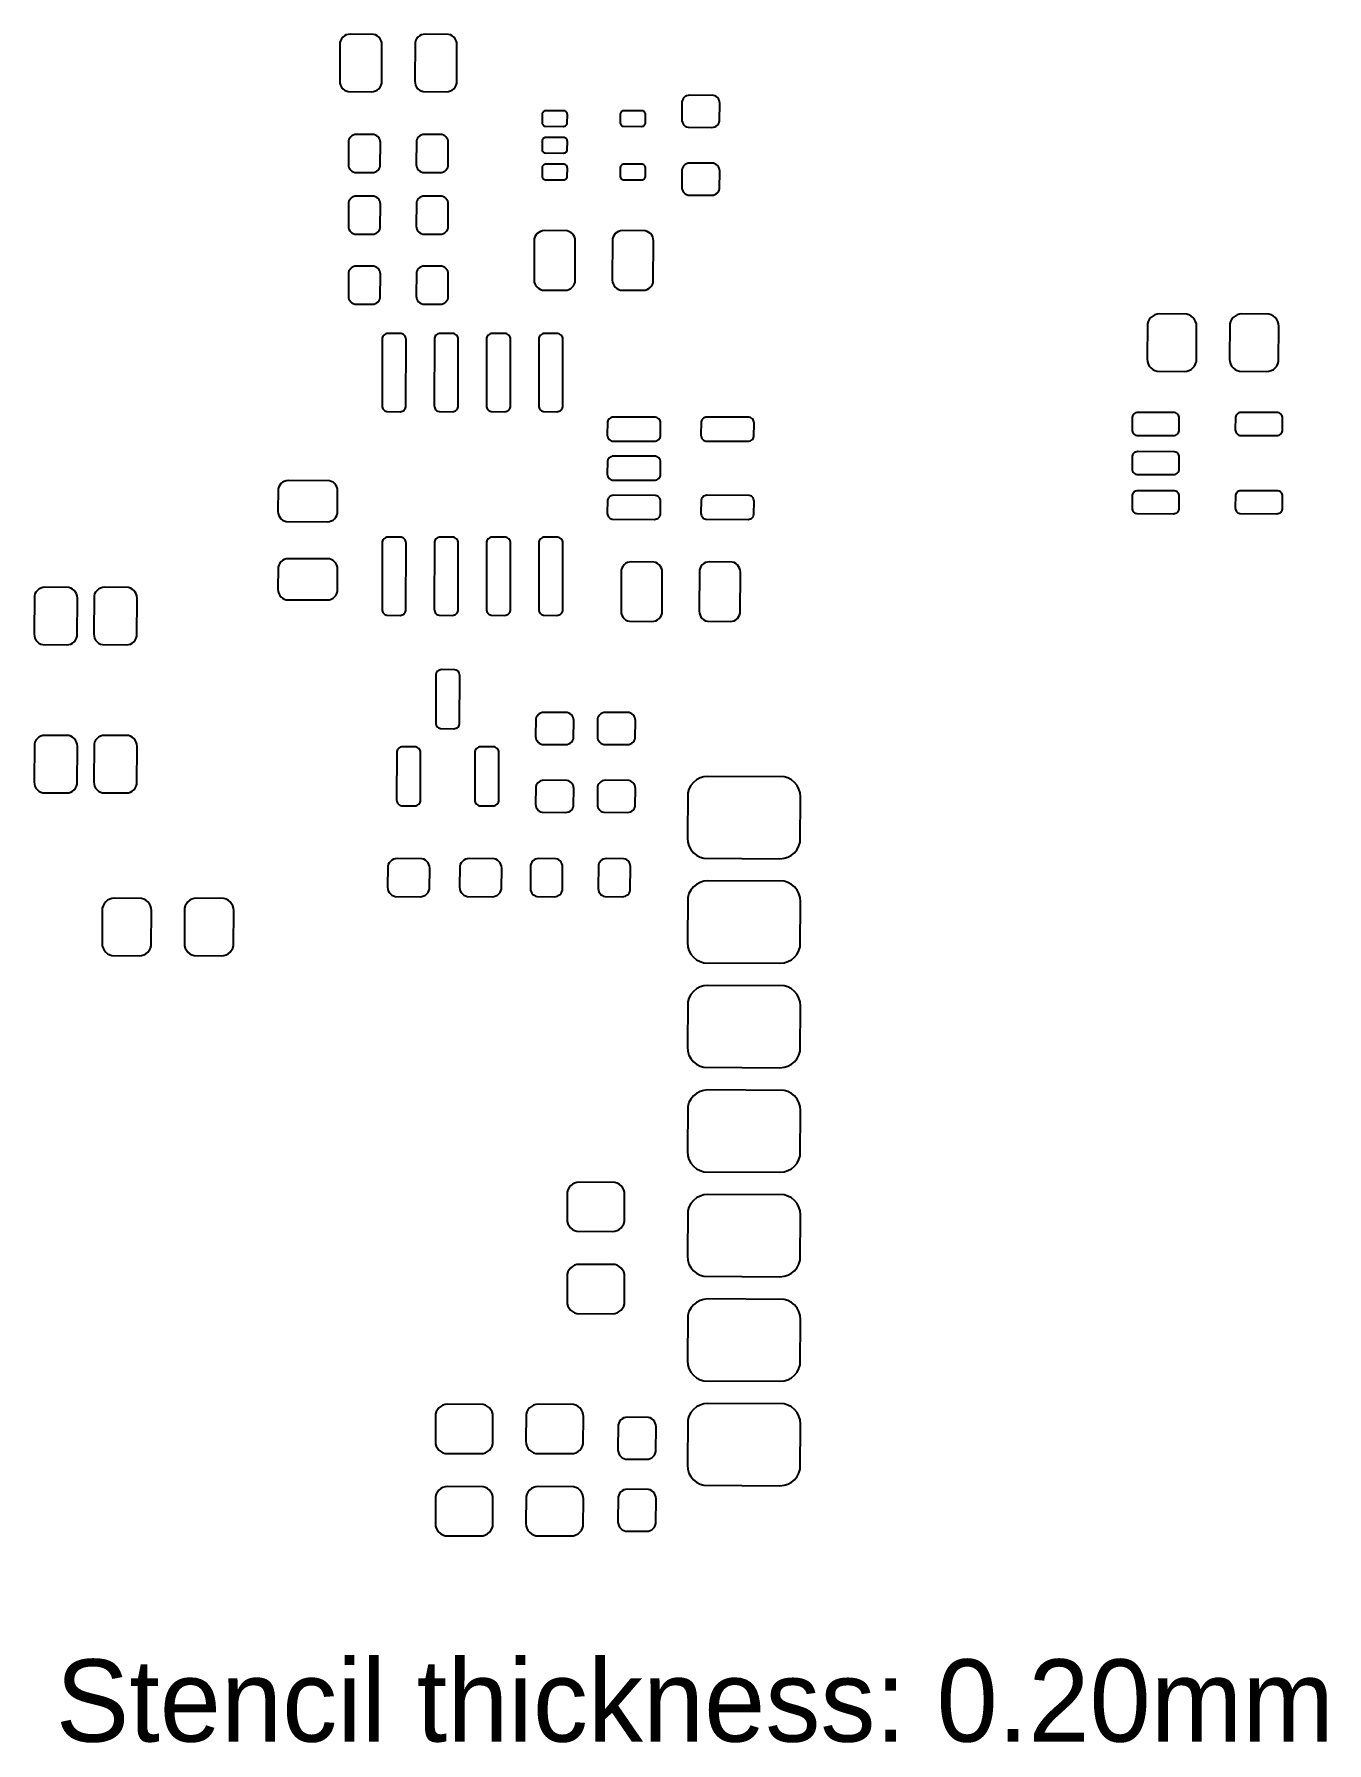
# Model space of a CAD drawing. Header units: millimetres. Extents: x 85.8 to 181.7, y 115.2 to 157.4.
# Drawn here: x 85.75 to 117.16, y 115.17 to 156.7 of the extents above; entities that cross this region are included whole.
import ezdxf

# ---------------------------------------------------------------- set-up
doc = ezdxf.new("R2010")
doc.units = ezdxf.units.MM
doc.layers.add('NOTES', color=2, linetype='Continuous')
doc.layers.add('STENCIL', color=7, linetype='Continuous')

msp = doc.modelspace()

# ---------------------------------------------------------------- linework, layer by layer
at = {"layer": 'STENCIL'}
for points in [[(93.175, 155.556), (93.18, 155.506), (93.195, 155.458), (93.218, 155.414), (93.25, 155.375), (93.289, 155.343), (93.333, 155.32), (93.381, 155.305), (93.944, 155.3), (93.994, 155.305), (94.042, 155.32), (94.086, 155.343), (94.125, 155.375), (94.157, 155.414), (94.18, 155.458), (94.195, 155.506), (94.2, 156.444), (94.195, 156.494), (94.18, 156.542), (94.157, 156.586), (94.125, 156.625), (94.086, 156.657), (94.042, 156.68), (93.994, 156.695), (93.431, 156.7), (93.381, 156.695), (93.333, 156.68), (93.289, 156.657), (93.25, 156.625), (93.218, 156.586), (93.195, 156.542), (93.18, 156.494), (93.175, 155.556)], [(95, 155.556), (95.005, 155.506), (95.02, 155.458), (95.043, 155.414), (95.075, 155.375), (95.114, 155.343), (95.158, 155.32), (95.206, 155.305), (95.769, 155.3), (95.819, 155.305), (95.867, 155.32), (95.911, 155.343), (95.95, 155.375), (95.982, 155.414), (96.005, 155.458), (96.02, 155.506), (96.025, 156.444), (96.02, 156.494), (96.005, 156.542), (95.982, 156.586), (95.95, 156.625), (95.911, 156.657), (95.867, 156.68), (95.819, 156.695), (95.256, 156.7), (95.206, 156.695), (95.158, 156.68), (95.114, 156.657), (95.075, 156.625), (95.043, 156.586), (95.02, 156.542), (95.005, 156.494), (95, 155.556)], [(101.682, 155.215), (101.644, 155.211), (101.607, 155.2), (101.574, 155.182), (101.544, 155.158), (101.52, 155.128), (101.502, 155.095), (101.491, 155.058), (101.487, 154.63), (101.491, 154.592), (101.502, 154.555), (101.52, 154.522), (101.544, 154.492), (101.574, 154.468), (101.607, 154.45), (101.644, 154.439), (102.218, 154.435), (102.256, 154.439), (102.293, 154.45), (102.326, 154.468), (102.356, 154.492), (102.38, 154.522), (102.398, 154.555), (102.409, 154.592), (102.413, 155.02), (102.409, 155.058), (102.398, 155.095), (102.38, 155.128), (102.356, 155.158), (102.326, 155.182), (102.293, 155.2), (102.256, 155.211), (101.682, 155.215)], [(98.708, 154.745), (98.706, 154.763), (98.701, 154.781), (98.692, 154.798), (98.681, 154.812), (98.666, 154.824), (98.65, 154.833), (98.632, 154.838), (98.187, 154.84), (98.168, 154.838), (98.15, 154.833), (98.134, 154.824), (98.119, 154.812), (98.108, 154.798), (98.099, 154.781), (98.094, 154.763), (98.092, 154.555), (98.094, 154.537), (98.099, 154.519), (98.108, 154.502), (98.119, 154.488), (98.134, 154.476), (98.15, 154.467), (98.168, 154.462), (98.613, 154.46), (98.632, 154.462), (98.65, 154.467), (98.666, 154.476), (98.681, 154.488), (98.692, 154.502), (98.701, 154.519), (98.706, 154.537), (98.708, 154.745)], [(100.608, 154.745), (100.606, 154.763), (100.601, 154.781), (100.592, 154.798), (100.581, 154.812), (100.566, 154.824), (100.55, 154.833), (100.532, 154.838), (100.087, 154.84), (100.068, 154.838), (100.05, 154.833), (100.034, 154.824), (100.019, 154.812), (100.008, 154.798), (99.999, 154.781), (99.994, 154.763), (99.992, 154.555), (99.994, 154.537), (99.999, 154.519), (100.008, 154.502), (100.019, 154.488), (100.034, 154.476), (100.05, 154.467), (100.068, 154.462), (100.513, 154.46), (100.532, 154.462), (100.55, 154.467), (100.566, 154.476), (100.581, 154.488), (100.592, 154.502), (100.601, 154.519), (100.606, 154.537), (100.608, 154.745)], [(93.385, 153.532), (93.389, 153.494), (93.4, 153.457), (93.418, 153.424), (93.442, 153.394), (93.472, 153.37), (93.505, 153.352), (93.542, 153.341), (93.97, 153.337), (94.008, 153.341), (94.045, 153.352), (94.078, 153.37), (94.108, 153.394), (94.132, 153.424), (94.15, 153.457), (94.161, 153.494), (94.165, 154.068), (94.161, 154.106), (94.15, 154.143), (94.132, 154.176), (94.108, 154.206), (94.078, 154.23), (94.045, 154.248), (94.008, 154.259), (93.58, 154.263), (93.542, 154.259), (93.505, 154.248), (93.472, 154.23), (93.442, 154.206), (93.418, 154.176), (93.4, 154.143), (93.389, 154.106), (93.385, 153.532)], [(95.035, 153.532), (95.039, 153.494), (95.05, 153.457), (95.068, 153.424), (95.092, 153.394), (95.122, 153.37), (95.155, 153.352), (95.192, 153.341), (95.62, 153.337), (95.658, 153.341), (95.695, 153.352), (95.728, 153.37), (95.758, 153.394), (95.782, 153.424), (95.8, 153.457), (95.811, 153.494), (95.815, 154.068), (95.811, 154.106), (95.8, 154.143), (95.782, 154.176), (95.758, 154.206), (95.728, 154.23), (95.695, 154.248), (95.658, 154.259), (95.23, 154.263), (95.192, 154.259), (95.155, 154.248), (95.122, 154.23), (95.092, 154.206), (95.068, 154.176), (95.05, 154.143), (95.039, 154.106), (95.035, 153.532)], [(98.708, 154.095), (98.706, 154.113), (98.701, 154.131), (98.692, 154.148), (98.681, 154.162), (98.666, 154.174), (98.65, 154.183), (98.632, 154.188), (98.187, 154.19), (98.168, 154.188), (98.15, 154.183), (98.134, 154.174), (98.119, 154.162), (98.108, 154.148), (98.099, 154.131), (98.094, 154.113), (98.092, 153.905), (98.094, 153.887), (98.099, 153.869), (98.108, 153.852), (98.119, 153.838), (98.134, 153.826), (98.15, 153.817), (98.168, 153.812), (98.613, 153.81), (98.632, 153.812), (98.65, 153.817), (98.666, 153.826), (98.681, 153.838), (98.692, 153.852), (98.701, 153.869), (98.706, 153.887), (98.708, 154.095)], [(98.708, 153.445), (98.706, 153.463), (98.701, 153.481), (98.692, 153.498), (98.681, 153.512), (98.666, 153.524), (98.65, 153.533), (98.632, 153.538), (98.187, 153.54), (98.168, 153.538), (98.15, 153.533), (98.134, 153.524), (98.119, 153.512), (98.108, 153.498), (98.099, 153.481), (98.094, 153.463), (98.092, 153.255), (98.094, 153.237), (98.099, 153.219), (98.108, 153.202), (98.119, 153.188), (98.134, 153.176), (98.15, 153.167), (98.168, 153.162), (98.613, 153.16), (98.632, 153.162), (98.65, 153.167), (98.666, 153.176), (98.681, 153.188), (98.692, 153.202), (98.701, 153.219), (98.706, 153.237), (98.708, 153.445)], [(100.608, 153.445), (100.606, 153.463), (100.601, 153.481), (100.592, 153.498), (100.581, 153.512), (100.566, 153.524), (100.55, 153.533), (100.532, 153.538), (100.087, 153.54), (100.068, 153.538), (100.05, 153.533), (100.034, 153.524), (100.019, 153.512), (100.008, 153.498), (99.999, 153.481), (99.994, 153.463), (99.992, 153.255), (99.994, 153.237), (99.999, 153.219), (100.008, 153.202), (100.019, 153.188), (100.034, 153.176), (100.05, 153.167), (100.068, 153.162), (100.513, 153.16), (100.532, 153.162), (100.55, 153.167), (100.566, 153.176), (100.581, 153.188), (100.592, 153.202), (100.601, 153.219), (100.606, 153.237), (100.608, 153.445)], [(101.682, 153.565), (101.644, 153.561), (101.607, 153.55), (101.574, 153.532), (101.544, 153.508), (101.52, 153.478), (101.502, 153.445), (101.491, 153.408), (101.487, 152.98), (101.491, 152.942), (101.502, 152.905), (101.52, 152.872), (101.544, 152.842), (101.574, 152.818), (101.607, 152.8), (101.644, 152.789), (102.218, 152.785), (102.256, 152.789), (102.293, 152.8), (102.326, 152.818), (102.356, 152.842), (102.38, 152.872), (102.398, 152.905), (102.409, 152.942), (102.413, 153.37), (102.409, 153.408), (102.398, 153.445), (102.38, 153.478), (102.356, 153.508), (102.326, 153.532), (102.293, 153.55), (102.256, 153.561), (101.682, 153.565)], [(94.165, 152.568), (94.161, 152.606), (94.15, 152.643), (94.132, 152.676), (94.108, 152.706), (94.078, 152.73), (94.045, 152.748), (94.008, 152.759), (93.58, 152.763), (93.542, 152.759), (93.505, 152.748), (93.472, 152.73), (93.442, 152.706), (93.418, 152.676), (93.4, 152.643), (93.389, 152.606), (93.385, 152.032), (93.389, 151.994), (93.4, 151.957), (93.418, 151.924), (93.442, 151.894), (93.472, 151.87), (93.505, 151.852), (93.542, 151.841), (93.97, 151.837), (94.008, 151.841), (94.045, 151.852), (94.078, 151.87), (94.108, 151.894), (94.132, 151.924), (94.15, 151.957), (94.161, 151.994), (94.165, 152.568)], [(95.815, 152.568), (95.811, 152.606), (95.8, 152.643), (95.782, 152.676), (95.758, 152.706), (95.728, 152.73), (95.695, 152.748), (95.658, 152.759), (95.23, 152.763), (95.192, 152.759), (95.155, 152.748), (95.122, 152.73), (95.092, 152.706), (95.068, 152.676), (95.05, 152.643), (95.039, 152.606), (95.035, 152.032), (95.039, 151.994), (95.05, 151.957), (95.068, 151.924), (95.092, 151.894), (95.122, 151.87), (95.155, 151.852), (95.192, 151.841), (95.62, 151.837), (95.658, 151.841), (95.695, 151.852), (95.728, 151.87), (95.758, 151.894), (95.782, 151.924), (95.8, 151.957), (95.811, 151.994), (95.815, 152.568)], [(97.9, 150.725), (97.905, 150.676), (97.919, 150.629), (97.942, 150.586), (97.973, 150.548), (98.011, 150.517), (98.054, 150.494), (98.101, 150.48), (98.65, 150.475), (98.699, 150.48), (98.746, 150.494), (98.789, 150.517), (98.827, 150.548), (98.858, 150.586), (98.881, 150.629), (98.895, 150.676), (98.9, 151.675), (98.895, 151.724), (98.881, 151.771), (98.858, 151.814), (98.827, 151.852), (98.789, 151.883), (98.746, 151.906), (98.699, 151.92), (98.15, 151.925), (98.101, 151.92), (98.054, 151.906), (98.011, 151.883), (97.973, 151.852), (97.942, 151.814), (97.919, 151.771), (97.905, 151.724), (97.9, 150.725)], [(99.8, 150.725), (99.805, 150.676), (99.819, 150.629), (99.842, 150.586), (99.873, 150.548), (99.911, 150.517), (99.954, 150.494), (100.001, 150.48), (100.55, 150.475), (100.599, 150.48), (100.646, 150.494), (100.689, 150.517), (100.727, 150.548), (100.758, 150.586), (100.781, 150.629), (100.795, 150.676), (100.8, 151.675), (100.795, 151.724), (100.781, 151.771), (100.758, 151.814), (100.727, 151.852), (100.689, 151.883), (100.646, 151.906), (100.599, 151.92), (100.05, 151.925), (100.001, 151.92), (99.954, 151.906), (99.911, 151.883), (99.873, 151.852), (99.842, 151.814), (99.819, 151.771), (99.805, 151.724), (99.8, 150.725)], [(94.165, 150.868), (94.161, 150.906), (94.15, 150.943), (94.132, 150.976), (94.108, 151.006), (94.078, 151.03), (94.045, 151.048), (94.008, 151.059), (93.58, 151.063), (93.542, 151.059), (93.505, 151.048), (93.472, 151.03), (93.442, 151.006), (93.418, 150.976), (93.4, 150.943), (93.389, 150.906), (93.385, 150.332), (93.389, 150.294), (93.4, 150.257), (93.418, 150.224), (93.442, 150.194), (93.472, 150.17), (93.505, 150.152), (93.542, 150.141), (93.97, 150.137), (94.008, 150.141), (94.045, 150.152), (94.078, 150.17), (94.108, 150.194), (94.132, 150.224), (94.15, 150.257), (94.161, 150.294), (94.165, 150.868)], [(95.815, 150.868), (95.811, 150.906), (95.8, 150.943), (95.782, 150.976), (95.758, 151.006), (95.728, 151.03), (95.695, 151.048), (95.658, 151.059), (95.23, 151.063), (95.192, 151.059), (95.155, 151.048), (95.122, 151.03), (95.092, 151.006), (95.068, 150.976), (95.05, 150.943), (95.039, 150.906), (95.035, 150.332), (95.039, 150.294), (95.05, 150.257), (95.068, 150.224), (95.092, 150.194), (95.122, 150.17), (95.155, 150.152), (95.192, 150.141), (95.62, 150.137), (95.658, 150.141), (95.695, 150.152), (95.728, 150.17), (95.758, 150.194), (95.782, 150.224), (95.8, 150.257), (95.811, 150.294), (95.815, 150.868)], [(112.8, 148.8), (112.806, 148.741), (112.823, 148.685), (112.851, 148.633), (112.888, 148.588), (112.933, 148.551), (112.985, 148.523), (113.041, 148.506), (113.7, 148.5), (113.759, 148.506), (113.815, 148.523), (113.867, 148.551), (113.912, 148.588), (113.949, 148.633), (113.977, 148.685), (113.994, 148.741), (114, 149.6), (113.994, 149.659), (113.977, 149.715), (113.949, 149.767), (113.912, 149.812), (113.867, 149.849), (113.815, 149.877), (113.759, 149.894), (113.1, 149.9), (113.041, 149.894), (112.985, 149.877), (112.933, 149.849), (112.888, 149.812), (112.851, 149.767), (112.823, 149.715), (112.806, 149.659), (112.8, 148.8)], [(114.8, 148.8), (114.806, 148.741), (114.823, 148.685), (114.851, 148.633), (114.888, 148.588), (114.933, 148.551), (114.985, 148.523), (115.041, 148.506), (115.7, 148.5), (115.759, 148.506), (115.815, 148.523), (115.867, 148.551), (115.912, 148.588), (115.949, 148.633), (115.977, 148.685), (115.994, 148.741), (116, 149.6), (115.994, 149.659), (115.977, 149.715), (115.949, 149.767), (115.912, 149.812), (115.867, 149.849), (115.815, 149.877), (115.759, 149.894), (115.1, 149.9), (115.041, 149.894), (114.985, 149.877), (114.933, 149.849), (114.888, 149.812), (114.851, 149.767), (114.823, 149.715), (114.806, 149.659), (114.8, 148.8)], [(94.641, 147.525), (94.67, 147.527), (94.697, 147.536), (94.722, 147.549), (94.745, 147.568), (94.763, 147.59), (94.776, 147.615), (94.785, 147.642), (94.787, 149.279), (94.785, 149.308), (94.776, 149.335), (94.763, 149.36), (94.745, 149.382), (94.722, 149.401), (94.697, 149.414), (94.67, 149.423), (94.349, 149.425), (94.32, 149.423), (94.293, 149.414), (94.268, 149.401), (94.245, 149.382), (94.227, 149.36), (94.214, 149.335), (94.205, 149.308), (94.203, 147.671), (94.205, 147.642), (94.214, 147.615), (94.227, 147.59), (94.245, 147.568), (94.268, 147.549), (94.293, 147.536), (94.32, 147.527), (94.641, 147.525)], [(95.911, 147.525), (95.94, 147.527), (95.967, 147.536), (95.992, 147.549), (96.015, 147.568), (96.033, 147.59), (96.046, 147.615), (96.055, 147.642), (96.057, 149.279), (96.055, 149.308), (96.046, 149.335), (96.033, 149.36), (96.015, 149.382), (95.992, 149.401), (95.967, 149.414), (95.94, 149.423), (95.619, 149.425), (95.59, 149.423), (95.563, 149.414), (95.538, 149.401), (95.515, 149.382), (95.497, 149.36), (95.484, 149.335), (95.475, 149.308), (95.473, 147.671), (95.475, 147.642), (95.484, 147.615), (95.497, 147.59), (95.515, 147.568), (95.538, 147.549), (95.563, 147.536), (95.59, 147.527), (95.911, 147.525)], [(97.181, 147.525), (97.21, 147.527), (97.237, 147.536), (97.262, 147.549), (97.285, 147.568), (97.303, 147.59), (97.316, 147.615), (97.325, 147.642), (97.327, 149.279), (97.325, 149.308), (97.316, 149.335), (97.303, 149.36), (97.285, 149.382), (97.262, 149.401), (97.237, 149.414), (97.21, 149.423), (96.889, 149.425), (96.86, 149.423), (96.833, 149.414), (96.808, 149.401), (96.785, 149.382), (96.767, 149.36), (96.754, 149.335), (96.745, 149.308), (96.743, 147.671), (96.745, 147.642), (96.754, 147.615), (96.767, 147.59), (96.785, 147.568), (96.808, 147.549), (96.833, 147.536), (96.86, 147.527), (97.181, 147.525)], [(98.451, 147.525), (98.48, 147.527), (98.507, 147.536), (98.532, 147.549), (98.555, 147.568), (98.573, 147.59), (98.586, 147.615), (98.595, 147.642), (98.597, 149.279), (98.595, 149.308), (98.586, 149.335), (98.573, 149.36), (98.555, 149.382), (98.532, 149.401), (98.507, 149.414), (98.48, 149.423), (98.159, 149.425), (98.13, 149.423), (98.103, 149.414), (98.078, 149.401), (98.055, 149.382), (98.037, 149.36), (98.024, 149.335), (98.015, 149.308), (98.013, 147.671), (98.015, 147.642), (98.024, 147.615), (98.037, 147.59), (98.055, 147.568), (98.078, 147.549), (98.103, 147.536), (98.13, 147.527), (98.451, 147.525)], [(113.579, 147.365), (113.576, 147.392), (113.568, 147.418), (113.555, 147.443), (113.538, 147.464), (113.517, 147.481), (113.493, 147.494), (113.466, 147.502), (112.571, 147.505), (112.544, 147.502), (112.517, 147.494), (112.493, 147.481), (112.472, 147.464), (112.455, 147.443), (112.442, 147.418), (112.434, 147.392), (112.431, 147.085), (112.434, 147.058), (112.442, 147.032), (112.455, 147.007), (112.472, 146.986), (112.493, 146.969), (112.517, 146.956), (112.544, 146.948), (113.439, 146.945), (113.466, 146.948), (113.493, 146.956), (113.517, 146.969), (113.538, 146.986), (113.555, 147.007), (113.568, 147.032), (113.576, 147.058), (113.579, 147.365)], [(116.089, 147.365), (116.086, 147.392), (116.078, 147.418), (116.065, 147.443), (116.048, 147.464), (116.027, 147.481), (116.003, 147.494), (115.976, 147.502), (115.081, 147.505), (115.054, 147.502), (115.027, 147.494), (115.003, 147.481), (114.982, 147.464), (114.965, 147.443), (114.952, 147.418), (114.944, 147.392), (114.941, 147.085), (114.944, 147.058), (114.952, 147.032), (114.965, 147.007), (114.982, 146.986), (115.003, 146.969), (115.027, 146.956), (115.054, 146.948), (115.949, 146.945), (115.976, 146.948), (116.003, 146.956), (116.027, 146.969), (116.048, 146.986), (116.065, 147.007), (116.078, 147.032), (116.086, 147.058), (116.089, 147.365)], [(100.971, 147.246), (100.968, 147.275), (100.96, 147.302), (100.946, 147.327), (100.928, 147.35), (100.906, 147.368), (100.88, 147.381), (100.853, 147.39), (99.825, 147.392), (99.797, 147.39), (99.77, 147.381), (99.744, 147.368), (99.722, 147.35), (99.704, 147.327), (99.69, 147.302), (99.682, 147.275), (99.679, 146.954), (99.682, 146.925), (99.69, 146.898), (99.704, 146.873), (99.722, 146.85), (99.744, 146.832), (99.77, 146.819), (99.797, 146.81), (100.825, 146.808), (100.853, 146.81), (100.88, 146.819), (100.906, 146.832), (100.928, 146.85), (100.946, 146.873), (100.96, 146.898), (100.968, 146.925), (100.971, 147.246)], [(103.246, 147.246), (103.243, 147.275), (103.235, 147.302), (103.221, 147.327), (103.203, 147.35), (103.181, 147.368), (103.155, 147.381), (103.128, 147.39), (102.1, 147.392), (102.072, 147.39), (102.045, 147.381), (102.019, 147.368), (101.997, 147.35), (101.979, 147.327), (101.965, 147.302), (101.957, 147.275), (101.954, 146.954), (101.957, 146.925), (101.965, 146.898), (101.979, 146.873), (101.997, 146.85), (102.019, 146.832), (102.045, 146.819), (102.072, 146.81), (103.1, 146.808), (103.128, 146.81), (103.155, 146.819), (103.181, 146.832), (103.203, 146.85), (103.221, 146.873), (103.235, 146.898), (103.243, 146.925), (103.246, 147.246)], [(100.971, 146.296), (100.968, 146.325), (100.96, 146.352), (100.946, 146.377), (100.928, 146.4), (100.906, 146.418), (100.88, 146.431), (100.853, 146.44), (99.825, 146.442), (99.797, 146.44), (99.77, 146.431), (99.744, 146.418), (99.722, 146.4), (99.704, 146.377), (99.69, 146.352), (99.682, 146.325), (99.679, 146.004), (99.682, 145.975), (99.69, 145.948), (99.704, 145.923), (99.722, 145.9), (99.744, 145.882), (99.77, 145.869), (99.797, 145.86), (100.825, 145.858), (100.853, 145.86), (100.88, 145.869), (100.906, 145.882), (100.928, 145.9), (100.946, 145.923), (100.96, 145.948), (100.968, 145.975), (100.971, 146.296)], [(113.579, 146.415), (113.576, 146.442), (113.568, 146.468), (113.555, 146.493), (113.538, 146.514), (113.517, 146.531), (113.493, 146.544), (113.466, 146.552), (112.571, 146.555), (112.544, 146.552), (112.517, 146.544), (112.493, 146.531), (112.472, 146.514), (112.455, 146.493), (112.442, 146.468), (112.434, 146.442), (112.431, 146.135), (112.434, 146.108), (112.442, 146.082), (112.455, 146.057), (112.472, 146.036), (112.493, 146.019), (112.517, 146.006), (112.544, 145.998), (113.439, 145.995), (113.466, 145.998), (113.493, 146.006), (113.517, 146.019), (113.538, 146.036), (113.555, 146.057), (113.568, 146.082), (113.576, 146.108), (113.579, 146.415)], [(91.925, 145.85), (91.876, 145.845), (91.829, 145.831), (91.786, 145.808), (91.748, 145.777), (91.717, 145.739), (91.694, 145.696), (91.68, 145.649), (91.675, 145.1), (91.68, 145.051), (91.694, 145.004), (91.717, 144.961), (91.748, 144.923), (91.786, 144.892), (91.829, 144.869), (91.876, 144.855), (92.875, 144.85), (92.924, 144.855), (92.971, 144.869), (93.014, 144.892), (93.052, 144.923), (93.083, 144.961), (93.106, 145.004), (93.12, 145.051), (93.125, 145.6), (93.12, 145.649), (93.106, 145.696), (93.083, 145.739), (93.052, 145.777), (93.014, 145.808), (92.971, 145.831), (92.924, 145.845), (91.925, 145.85)], [(100.971, 145.346), (100.968, 145.375), (100.96, 145.402), (100.946, 145.427), (100.928, 145.45), (100.906, 145.468), (100.88, 145.481), (100.853, 145.49), (99.825, 145.492), (99.797, 145.49), (99.77, 145.481), (99.744, 145.468), (99.722, 145.45), (99.704, 145.427), (99.69, 145.402), (99.682, 145.375), (99.679, 145.054), (99.682, 145.025), (99.69, 144.998), (99.704, 144.973), (99.722, 144.95), (99.744, 144.932), (99.77, 144.919), (99.797, 144.91), (100.825, 144.908), (100.853, 144.91), (100.88, 144.919), (100.906, 144.932), (100.928, 144.95), (100.946, 144.973), (100.96, 144.998), (100.968, 145.025), (100.971, 145.346)], [(103.246, 145.346), (103.243, 145.375), (103.235, 145.402), (103.221, 145.427), (103.203, 145.45), (103.181, 145.468), (103.155, 145.481), (103.128, 145.49), (102.1, 145.492), (102.072, 145.49), (102.045, 145.481), (102.019, 145.468), (101.997, 145.45), (101.979, 145.427), (101.965, 145.402), (101.957, 145.375), (101.954, 145.054), (101.957, 145.025), (101.965, 144.998), (101.979, 144.973), (101.997, 144.95), (102.019, 144.932), (102.045, 144.919), (102.072, 144.91), (103.1, 144.908), (103.128, 144.91), (103.155, 144.919), (103.181, 144.932), (103.203, 144.95), (103.221, 144.973), (103.235, 144.998), (103.243, 145.025), (103.246, 145.346)], [(113.579, 145.465), (113.576, 145.492), (113.568, 145.518), (113.555, 145.543), (113.538, 145.564), (113.517, 145.581), (113.493, 145.594), (113.466, 145.602), (112.571, 145.605), (112.544, 145.602), (112.517, 145.594), (112.493, 145.581), (112.472, 145.564), (112.455, 145.543), (112.442, 145.518), (112.434, 145.492), (112.431, 145.185), (112.434, 145.158), (112.442, 145.132), (112.455, 145.107), (112.472, 145.086), (112.493, 145.069), (112.517, 145.056), (112.544, 145.048), (113.439, 145.045), (113.466, 145.048), (113.493, 145.056), (113.517, 145.069), (113.538, 145.086), (113.555, 145.107), (113.568, 145.132), (113.576, 145.158), (113.579, 145.465)], [(116.089, 145.465), (116.086, 145.492), (116.078, 145.518), (116.065, 145.543), (116.048, 145.564), (116.027, 145.581), (116.003, 145.594), (115.976, 145.602), (115.081, 145.605), (115.054, 145.602), (115.027, 145.594), (115.003, 145.581), (114.982, 145.564), (114.965, 145.543), (114.952, 145.518), (114.944, 145.492), (114.941, 145.185), (114.944, 145.158), (114.952, 145.132), (114.965, 145.107), (114.982, 145.086), (115.003, 145.069), (115.027, 145.056), (115.054, 145.048), (115.949, 145.045), (115.976, 145.048), (116.003, 145.056), (116.027, 145.069), (116.048, 145.086), (116.065, 145.107), (116.078, 145.132), (116.086, 145.158), (116.089, 145.465)], [(94.641, 142.575), (94.67, 142.577), (94.697, 142.586), (94.722, 142.599), (94.745, 142.618), (94.763, 142.64), (94.776, 142.665), (94.785, 142.692), (94.787, 144.329), (94.785, 144.358), (94.776, 144.385), (94.763, 144.41), (94.745, 144.432), (94.722, 144.451), (94.697, 144.464), (94.67, 144.473), (94.349, 144.475), (94.32, 144.473), (94.293, 144.464), (94.268, 144.451), (94.245, 144.432), (94.227, 144.41), (94.214, 144.385), (94.205, 144.358), (94.203, 142.721), (94.205, 142.692), (94.214, 142.665), (94.227, 142.64), (94.245, 142.618), (94.268, 142.599), (94.293, 142.586), (94.32, 142.577), (94.641, 142.575)], [(95.911, 142.575), (95.94, 142.577), (95.967, 142.586), (95.992, 142.599), (96.015, 142.618), (96.033, 142.64), (96.046, 142.665), (96.055, 142.692), (96.057, 144.329), (96.055, 144.358), (96.046, 144.385), (96.033, 144.41), (96.015, 144.432), (95.992, 144.451), (95.967, 144.464), (95.94, 144.473), (95.619, 144.475), (95.59, 144.473), (95.563, 144.464), (95.538, 144.451), (95.515, 144.432), (95.497, 144.41), (95.484, 144.385), (95.475, 144.358), (95.473, 142.721), (95.475, 142.692), (95.484, 142.665), (95.497, 142.64), (95.515, 142.618), (95.538, 142.599), (95.563, 142.586), (95.59, 142.577), (95.911, 142.575)], [(97.181, 142.575), (97.21, 142.577), (97.237, 142.586), (97.262, 142.599), (97.285, 142.618), (97.303, 142.64), (97.316, 142.665), (97.325, 142.692), (97.327, 144.329), (97.325, 144.358), (97.316, 144.385), (97.303, 144.41), (97.285, 144.432), (97.262, 144.451), (97.237, 144.464), (97.21, 144.473), (96.889, 144.475), (96.86, 144.473), (96.833, 144.464), (96.808, 144.451), (96.785, 144.432), (96.767, 144.41), (96.754, 144.385), (96.745, 144.358), (96.743, 142.721), (96.745, 142.692), (96.754, 142.665), (96.767, 142.64), (96.785, 142.618), (96.808, 142.599), (96.833, 142.586), (96.86, 142.577), (97.181, 142.575)], [(98.451, 142.575), (98.48, 142.577), (98.507, 142.586), (98.532, 142.599), (98.555, 142.618), (98.573, 142.64), (98.586, 142.665), (98.595, 142.692), (98.597, 144.329), (98.595, 144.358), (98.586, 144.385), (98.573, 144.41), (98.555, 144.432), (98.532, 144.451), (98.507, 144.464), (98.48, 144.473), (98.159, 144.475), (98.13, 144.473), (98.103, 144.464), (98.078, 144.451), (98.055, 144.432), (98.037, 144.41), (98.024, 144.385), (98.015, 144.358), (98.013, 142.721), (98.015, 142.692), (98.024, 142.665), (98.037, 142.64), (98.055, 142.618), (98.078, 142.599), (98.103, 142.586), (98.13, 142.577), (98.451, 142.575)], [(91.925, 143.95), (91.876, 143.945), (91.829, 143.931), (91.786, 143.908), (91.748, 143.877), (91.717, 143.839), (91.694, 143.796), (91.68, 143.749), (91.675, 143.2), (91.68, 143.151), (91.694, 143.104), (91.717, 143.061), (91.748, 143.023), (91.786, 142.992), (91.829, 142.969), (91.876, 142.955), (92.875, 142.95), (92.924, 142.955), (92.971, 142.969), (93.014, 142.992), (93.052, 143.023), (93.083, 143.061), (93.106, 143.104), (93.12, 143.151), (93.125, 143.7), (93.12, 143.749), (93.106, 143.796), (93.083, 143.839), (93.052, 143.877), (93.014, 143.908), (92.971, 143.931), (92.924, 143.945), (91.925, 143.95)], [(101.013, 143.625), (101.008, 143.674), (100.993, 143.721), (100.97, 143.764), (100.939, 143.802), (100.901, 143.833), (100.858, 143.856), (100.811, 143.87), (100.263, 143.875), (100.214, 143.87), (100.167, 143.856), (100.124, 143.833), (100.086, 143.802), (100.055, 143.764), (100.032, 143.721), (100.017, 143.674), (100.013, 142.675), (100.017, 142.626), (100.032, 142.579), (100.055, 142.536), (100.086, 142.498), (100.124, 142.467), (100.167, 142.444), (100.214, 142.43), (100.763, 142.425), (100.811, 142.43), (100.858, 142.444), (100.901, 142.467), (100.939, 142.498), (100.97, 142.536), (100.993, 142.579), (101.008, 142.626), (101.013, 143.625)], [(102.913, 143.625), (102.908, 143.674), (102.893, 143.721), (102.87, 143.764), (102.839, 143.802), (102.801, 143.833), (102.758, 143.856), (102.711, 143.87), (102.163, 143.875), (102.114, 143.87), (102.067, 143.856), (102.024, 143.833), (101.986, 143.802), (101.955, 143.764), (101.932, 143.721), (101.917, 143.674), (101.913, 142.675), (101.917, 142.626), (101.932, 142.579), (101.955, 142.536), (101.986, 142.498), (102.024, 142.467), (102.067, 142.444), (102.114, 142.43), (102.663, 142.425), (102.711, 142.43), (102.758, 142.444), (102.801, 142.467), (102.839, 142.498), (102.87, 142.536), (102.893, 142.579), (102.908, 142.626), (102.913, 143.625)], [(86.013, 143.258), (85.961, 143.253), (85.912, 143.238), (85.867, 143.214), (85.827, 143.181), (85.794, 143.142), (85.77, 143.096), (85.755, 143.047), (85.75, 142.121), (85.755, 142.069), (85.77, 142.02), (85.794, 141.975), (85.827, 141.935), (85.867, 141.902), (85.912, 141.878), (85.961, 141.863), (86.538, 141.858), (86.589, 141.863), (86.638, 141.878), (86.683, 141.902), (86.723, 141.935), (86.756, 141.975), (86.78, 142.02), (86.795, 142.069), (86.8, 142.996), (86.795, 143.047), (86.78, 143.096), (86.756, 143.142), (86.723, 143.181), (86.683, 143.214), (86.638, 143.238), (86.589, 143.253), (86.013, 143.258)], [(87.462, 143.258), (87.411, 143.253), (87.362, 143.238), (87.317, 143.214), (87.277, 143.181), (87.244, 143.142), (87.22, 143.096), (87.205, 143.047), (87.2, 142.121), (87.205, 142.069), (87.22, 142.02), (87.244, 141.975), (87.277, 141.935), (87.317, 141.902), (87.362, 141.878), (87.411, 141.863), (87.987, 141.858), (88.039, 141.863), (88.088, 141.878), (88.133, 141.902), (88.173, 141.935), (88.206, 141.975), (88.23, 142.02), (88.245, 142.069), (88.25, 142.996), (88.245, 143.047), (88.23, 143.096), (88.206, 143.142), (88.173, 143.181), (88.133, 143.214), (88.088, 143.238), (88.039, 143.253), (87.462, 143.258)], [(95.654, 141.256), (95.625, 141.254), (95.598, 141.245), (95.573, 141.232), (95.55, 141.214), (95.532, 141.191), (95.519, 141.166), (95.51, 141.139), (95.508, 139.965), (95.51, 139.936), (95.519, 139.909), (95.532, 139.884), (95.55, 139.861), (95.573, 139.843), (95.598, 139.83), (95.625, 139.821), (95.946, 139.819), (95.975, 139.821), (96.002, 139.83), (96.027, 139.843), (96.05, 139.861), (96.068, 139.884), (96.081, 139.909), (96.09, 139.936), (96.092, 141.11), (96.09, 141.139), (96.081, 141.166), (96.068, 141.191), (96.05, 141.214), (96.027, 141.232), (96.002, 141.245), (95.975, 141.254), (95.654, 141.256)], [(98.132, 140.215), (98.094, 140.211), (98.057, 140.2), (98.024, 140.182), (97.994, 140.158), (97.97, 140.128), (97.952, 140.095), (97.941, 140.058), (97.937, 139.63), (97.941, 139.592), (97.952, 139.555), (97.97, 139.522), (97.994, 139.492), (98.024, 139.468), (98.057, 139.45), (98.094, 139.439), (98.668, 139.435), (98.706, 139.439), (98.743, 139.45), (98.776, 139.468), (98.806, 139.492), (98.83, 139.522), (98.848, 139.555), (98.859, 139.592), (98.863, 140.02), (98.859, 140.058), (98.848, 140.095), (98.83, 140.128), (98.806, 140.158), (98.776, 140.182), (98.743, 140.2), (98.706, 140.211), (98.132, 140.215)], [(100.168, 139.435), (100.206, 139.439), (100.243, 139.45), (100.276, 139.468), (100.306, 139.492), (100.33, 139.522), (100.348, 139.555), (100.359, 139.592), (100.363, 140.02), (100.359, 140.058), (100.348, 140.095), (100.33, 140.128), (100.306, 140.158), (100.276, 140.182), (100.243, 140.2), (100.206, 140.211), (99.632, 140.215), (99.594, 140.211), (99.557, 140.2), (99.524, 140.182), (99.494, 140.158), (99.47, 140.128), (99.452, 140.095), (99.441, 140.058), (99.437, 139.63), (99.441, 139.592), (99.452, 139.555), (99.47, 139.522), (99.494, 139.492), (99.524, 139.468), (99.557, 139.45), (99.594, 139.439), (100.168, 139.435)], [(86.013, 139.658), (85.961, 139.653), (85.912, 139.638), (85.867, 139.614), (85.827, 139.581), (85.794, 139.542), (85.77, 139.496), (85.755, 139.447), (85.75, 138.521), (85.755, 138.469), (85.77, 138.42), (85.794, 138.375), (85.827, 138.335), (85.867, 138.302), (85.912, 138.278), (85.961, 138.263), (86.538, 138.258), (86.589, 138.263), (86.638, 138.278), (86.683, 138.302), (86.723, 138.335), (86.756, 138.375), (86.78, 138.42), (86.795, 138.469), (86.8, 139.396), (86.795, 139.447), (86.78, 139.496), (86.756, 139.542), (86.723, 139.581), (86.683, 139.614), (86.638, 139.638), (86.589, 139.653), (86.013, 139.658)], [(87.462, 139.658), (87.411, 139.653), (87.362, 139.638), (87.317, 139.614), (87.277, 139.581), (87.244, 139.542), (87.22, 139.496), (87.205, 139.447), (87.2, 138.521), (87.205, 138.469), (87.22, 138.42), (87.244, 138.375), (87.277, 138.335), (87.317, 138.302), (87.362, 138.278), (87.411, 138.263), (87.987, 138.258), (88.039, 138.263), (88.088, 138.278), (88.133, 138.302), (88.173, 138.335), (88.206, 138.375), (88.23, 138.42), (88.245, 138.469), (88.25, 139.396), (88.245, 139.447), (88.23, 139.496), (88.206, 139.542), (88.173, 139.581), (88.133, 139.614), (88.088, 139.638), (88.039, 139.653), (87.462, 139.658)], [(94.704, 139.381), (94.675, 139.379), (94.648, 139.37), (94.623, 139.357), (94.6, 139.339), (94.582, 139.316), (94.569, 139.291), (94.56, 139.264), (94.558, 138.09), (94.56, 138.061), (94.569, 138.034), (94.582, 138.009), (94.6, 137.986), (94.623, 137.968), (94.648, 137.955), (94.675, 137.946), (94.996, 137.944), (95.025, 137.946), (95.052, 137.955), (95.077, 137.968), (95.1, 137.986), (95.118, 138.009), (95.131, 138.034), (95.14, 138.061), (95.142, 139.235), (95.14, 139.264), (95.131, 139.291), (95.118, 139.316), (95.1, 139.339), (95.077, 139.357), (95.052, 139.37), (95.025, 139.379), (94.704, 139.381)], [(96.604, 139.381), (96.575, 139.379), (96.548, 139.37), (96.523, 139.357), (96.5, 139.339), (96.482, 139.316), (96.469, 139.291), (96.46, 139.264), (96.458, 138.09), (96.46, 138.061), (96.469, 138.034), (96.482, 138.009), (96.5, 137.986), (96.523, 137.968), (96.548, 137.955), (96.575, 137.946), (96.896, 137.944), (96.925, 137.946), (96.952, 137.955), (96.977, 137.968), (97, 137.986), (97.018, 138.009), (97.031, 138.034), (97.04, 138.061), (97.042, 139.235), (97.04, 139.264), (97.031, 139.291), (97.018, 139.316), (97, 139.339), (96.977, 139.357), (96.952, 139.37), (96.925, 139.379), (96.604, 139.381)], [(98.132, 138.565), (98.094, 138.561), (98.057, 138.55), (98.024, 138.532), (97.994, 138.508), (97.97, 138.478), (97.952, 138.445), (97.941, 138.408), (97.937, 137.98), (97.941, 137.942), (97.952, 137.905), (97.97, 137.872), (97.994, 137.842), (98.024, 137.818), (98.057, 137.8), (98.094, 137.789), (98.668, 137.785), (98.706, 137.789), (98.743, 137.8), (98.776, 137.818), (98.806, 137.842), (98.83, 137.872), (98.848, 137.905), (98.859, 137.942), (98.863, 138.37), (98.859, 138.408), (98.848, 138.445), (98.83, 138.478), (98.806, 138.508), (98.776, 138.532), (98.743, 138.55), (98.706, 138.561), (98.132, 138.565)], [(100.168, 137.785), (100.206, 137.789), (100.243, 137.8), (100.276, 137.818), (100.306, 137.842), (100.33, 137.872), (100.348, 137.905), (100.359, 137.942), (100.363, 138.37), (100.359, 138.408), (100.348, 138.445), (100.33, 138.478), (100.306, 138.508), (100.276, 138.532), (100.243, 138.55), (100.206, 138.561), (99.632, 138.565), (99.594, 138.561), (99.557, 138.55), (99.524, 138.532), (99.494, 138.508), (99.47, 138.478), (99.452, 138.445), (99.441, 138.408), (99.437, 137.98), (99.441, 137.942), (99.452, 137.905), (99.47, 137.872), (99.494, 137.842), (99.524, 137.818), (99.557, 137.8), (99.594, 137.789), (100.168, 137.785)], [(104.375, 138.16), (104.365, 138.258), (104.337, 138.351), (104.291, 138.438), (104.229, 138.514), (104.153, 138.576), (104.066, 138.622), (103.973, 138.65), (102.125, 138.66), (102.027, 138.65), (101.934, 138.622), (101.847, 138.576), (101.771, 138.514), (101.709, 138.438), (101.663, 138.351), (101.635, 138.258), (101.625, 137.16), (101.635, 137.062), (101.663, 136.969), (101.709, 136.882), (101.771, 136.806), (101.847, 136.744), (101.934, 136.698), (102.027, 136.67), (103.875, 136.66), (103.973, 136.67), (104.066, 136.698), (104.153, 136.744), (104.229, 136.806), (104.291, 136.882), (104.337, 136.969), (104.365, 137.062), (104.375, 138.16)], [(95.362, 136.431), (95.357, 136.477), (95.344, 136.52), (95.323, 136.56), (95.294, 136.595), (95.259, 136.624), (95.219, 136.645), (95.175, 136.659), (94.57, 136.663), (94.525, 136.659), (94.481, 136.645), (94.441, 136.624), (94.406, 136.595), (94.377, 136.56), (94.356, 136.52), (94.343, 136.477), (94.338, 135.969), (94.343, 135.923), (94.356, 135.88), (94.377, 135.84), (94.406, 135.805), (94.441, 135.776), (94.481, 135.755), (94.525, 135.741), (95.13, 135.737), (95.175, 135.741), (95.219, 135.755), (95.259, 135.776), (95.294, 135.805), (95.323, 135.84), (95.344, 135.88), (95.357, 135.923), (95.362, 136.431)], [(97.112, 136.431), (97.107, 136.477), (97.094, 136.52), (97.073, 136.56), (97.044, 136.595), (97.009, 136.624), (96.969, 136.645), (96.925, 136.659), (96.32, 136.663), (96.275, 136.659), (96.231, 136.645), (96.191, 136.624), (96.156, 136.595), (96.127, 136.56), (96.106, 136.52), (96.093, 136.477), (96.088, 135.969), (96.093, 135.923), (96.106, 135.88), (96.127, 135.84), (96.156, 135.805), (96.191, 135.776), (96.231, 135.755), (96.275, 135.741), (96.88, 135.737), (96.925, 135.741), (96.969, 135.755), (97.009, 135.776), (97.044, 135.805), (97.073, 135.84), (97.094, 135.88), (97.107, 135.923), (97.112, 136.431)], [(97.81, 135.932), (97.814, 135.894), (97.825, 135.857), (97.843, 135.824), (97.867, 135.794), (97.897, 135.77), (97.93, 135.752), (97.967, 135.741), (98.395, 135.737), (98.433, 135.741), (98.47, 135.752), (98.503, 135.77), (98.533, 135.794), (98.557, 135.824), (98.575, 135.857), (98.586, 135.894), (98.59, 136.468), (98.586, 136.506), (98.575, 136.543), (98.557, 136.576), (98.533, 136.606), (98.503, 136.63), (98.47, 136.648), (98.433, 136.659), (98.005, 136.663), (97.967, 136.659), (97.93, 136.648), (97.897, 136.63), (97.867, 136.606), (97.843, 136.576), (97.825, 136.543), (97.814, 136.506), (97.81, 135.932)], [(99.46, 135.932), (99.464, 135.894), (99.475, 135.857), (99.493, 135.824), (99.517, 135.794), (99.547, 135.77), (99.58, 135.752), (99.617, 135.741), (100.045, 135.737), (100.083, 135.741), (100.12, 135.752), (100.153, 135.77), (100.183, 135.794), (100.207, 135.824), (100.225, 135.857), (100.236, 135.894), (100.24, 136.468), (100.236, 136.506), (100.225, 136.543), (100.207, 136.576), (100.183, 136.606), (100.153, 136.63), (100.12, 136.648), (100.083, 136.659), (99.655, 136.663), (99.617, 136.659), (99.58, 136.648), (99.547, 136.63), (99.517, 136.606), (99.493, 136.576), (99.475, 136.543), (99.464, 136.506), (99.46, 135.932)], [(104.375, 135.62), (104.365, 135.718), (104.337, 135.811), (104.291, 135.898), (104.229, 135.974), (104.153, 136.036), (104.066, 136.082), (103.973, 136.11), (102.125, 136.12), (102.027, 136.11), (101.934, 136.082), (101.847, 136.036), (101.771, 135.974), (101.709, 135.898), (101.663, 135.811), (101.635, 135.718), (101.625, 134.62), (101.635, 134.522), (101.663, 134.429), (101.709, 134.342), (101.771, 134.266), (101.847, 134.204), (101.934, 134.158), (102.027, 134.13), (103.875, 134.12), (103.973, 134.13), (104.066, 134.158), (104.153, 134.204), (104.229, 134.266), (104.291, 134.342), (104.337, 134.429), (104.365, 134.522), (104.375, 135.62)], [(87.4, 134.6), (87.406, 134.541), (87.423, 134.485), (87.451, 134.433), (87.488, 134.388), (87.533, 134.351), (87.585, 134.323), (87.641, 134.306), (88.3, 134.3), (88.359, 134.306), (88.415, 134.323), (88.467, 134.351), (88.512, 134.388), (88.549, 134.433), (88.577, 134.485), (88.594, 134.541), (88.6, 135.4), (88.594, 135.459), (88.577, 135.515), (88.549, 135.567), (88.512, 135.612), (88.467, 135.649), (88.415, 135.677), (88.359, 135.694), (87.7, 135.7), (87.641, 135.694), (87.585, 135.677), (87.533, 135.649), (87.488, 135.612), (87.451, 135.567), (87.423, 135.515), (87.406, 135.459), (87.4, 134.6)], [(89.4, 134.6), (89.406, 134.541), (89.423, 134.485), (89.451, 134.433), (89.488, 134.388), (89.533, 134.351), (89.585, 134.323), (89.641, 134.306), (90.3, 134.3), (90.359, 134.306), (90.415, 134.323), (90.467, 134.351), (90.512, 134.388), (90.549, 134.433), (90.577, 134.485), (90.594, 134.541), (90.6, 135.4), (90.594, 135.459), (90.577, 135.515), (90.549, 135.567), (90.512, 135.612), (90.467, 135.649), (90.415, 135.677), (90.359, 135.694), (89.7, 135.7), (89.641, 135.694), (89.585, 135.677), (89.533, 135.649), (89.488, 135.612), (89.451, 135.567), (89.423, 135.515), (89.406, 135.459), (89.4, 134.6)], [(104.375, 133.08), (104.365, 133.178), (104.337, 133.271), (104.291, 133.358), (104.229, 133.434), (104.153, 133.496), (104.066, 133.542), (103.973, 133.57), (102.125, 133.58), (102.027, 133.57), (101.934, 133.542), (101.847, 133.496), (101.771, 133.434), (101.709, 133.358), (101.663, 133.271), (101.635, 133.178), (101.625, 132.08), (101.635, 131.982), (101.663, 131.889), (101.709, 131.802), (101.771, 131.726), (101.847, 131.664), (101.934, 131.618), (102.027, 131.59), (103.875, 131.58), (103.973, 131.59), (104.066, 131.618), (104.153, 131.664), (104.229, 131.726), (104.291, 131.802), (104.337, 131.889), (104.365, 131.982), (104.375, 133.08)], [(104.375, 130.54), (104.365, 130.638), (104.337, 130.731), (104.291, 130.818), (104.229, 130.894), (104.153, 130.956), (104.066, 131.002), (103.973, 131.03), (102.125, 131.04), (102.027, 131.03), (101.934, 131.002), (101.847, 130.956), (101.771, 130.894), (101.709, 130.818), (101.663, 130.731), (101.635, 130.638), (101.625, 129.54), (101.635, 129.442), (101.663, 129.349), (101.709, 129.262), (101.771, 129.186), (101.847, 129.124), (101.934, 129.078), (102.027, 129.05), (103.875, 129.04), (103.973, 129.05), (104.066, 129.078), (104.153, 129.124), (104.229, 129.186), (104.291, 129.262), (104.337, 129.349), (104.365, 129.442), (104.375, 130.54)], [(99.8, 127.6), (99.859, 127.606), (99.915, 127.623), (99.967, 127.651), (100.012, 127.688), (100.049, 127.733), (100.077, 127.785), (100.094, 127.841), (100.1, 128.5), (100.094, 128.559), (100.077, 128.615), (100.049, 128.667), (100.012, 128.712), (99.967, 128.749), (99.915, 128.777), (99.859, 128.794), (99, 128.8), (98.941, 128.794), (98.885, 128.777), (98.833, 128.749), (98.788, 128.712), (98.751, 128.667), (98.723, 128.615), (98.706, 128.559), (98.7, 127.9), (98.706, 127.841), (98.723, 127.785), (98.751, 127.733), (98.788, 127.688), (98.833, 127.651), (98.885, 127.623), (98.941, 127.606), (99.8, 127.6)], [(104.375, 128), (104.365, 128.098), (104.337, 128.191), (104.291, 128.278), (104.229, 128.354), (104.153, 128.416), (104.066, 128.462), (103.973, 128.49), (102.125, 128.5), (102.027, 128.49), (101.934, 128.462), (101.847, 128.416), (101.771, 128.354), (101.709, 128.278), (101.663, 128.191), (101.635, 128.098), (101.625, 127), (101.635, 126.902), (101.663, 126.809), (101.709, 126.722), (101.771, 126.646), (101.847, 126.584), (101.934, 126.538), (102.027, 126.51), (103.875, 126.5), (103.973, 126.51), (104.066, 126.538), (104.153, 126.584), (104.229, 126.646), (104.291, 126.722), (104.337, 126.809), (104.365, 126.902), (104.375, 128)], [(99.8, 125.6), (99.859, 125.606), (99.915, 125.623), (99.967, 125.651), (100.012, 125.688), (100.049, 125.733), (100.077, 125.785), (100.094, 125.841), (100.1, 126.5), (100.094, 126.559), (100.077, 126.615), (100.049, 126.667), (100.012, 126.712), (99.967, 126.749), (99.915, 126.777), (99.859, 126.794), (99, 126.8), (98.941, 126.794), (98.885, 126.777), (98.833, 126.749), (98.788, 126.712), (98.751, 126.667), (98.723, 126.615), (98.706, 126.559), (98.7, 125.9), (98.706, 125.841), (98.723, 125.785), (98.751, 125.733), (98.788, 125.688), (98.833, 125.651), (98.885, 125.623), (98.941, 125.606), (99.8, 125.6)], [(104.375, 125.46), (104.365, 125.558), (104.337, 125.651), (104.291, 125.738), (104.229, 125.814), (104.153, 125.876), (104.066, 125.922), (103.973, 125.95), (102.125, 125.96), (102.027, 125.95), (101.934, 125.922), (101.847, 125.876), (101.771, 125.814), (101.709, 125.738), (101.663, 125.651), (101.635, 125.558), (101.625, 124.46), (101.635, 124.362), (101.663, 124.269), (101.709, 124.182), (101.771, 124.106), (101.847, 124.044), (101.934, 123.998), (102.027, 123.97), (103.875, 123.96), (103.973, 123.97), (104.066, 123.998), (104.153, 124.044), (104.229, 124.106), (104.291, 124.182), (104.337, 124.269), (104.365, 124.362), (104.375, 125.46)], [(96.6, 122.2), (96.659, 122.206), (96.715, 122.223), (96.767, 122.251), (96.812, 122.288), (96.849, 122.333), (96.877, 122.385), (96.894, 122.441), (96.9, 123.1), (96.894, 123.159), (96.877, 123.215), (96.849, 123.267), (96.812, 123.312), (96.767, 123.349), (96.715, 123.377), (96.659, 123.394), (95.8, 123.4), (95.741, 123.394), (95.685, 123.377), (95.633, 123.349), (95.588, 123.312), (95.551, 123.267), (95.523, 123.215), (95.506, 123.159), (95.5, 122.5), (95.506, 122.441), (95.523, 122.385), (95.551, 122.333), (95.588, 122.288), (95.633, 122.251), (95.685, 122.223), (95.741, 122.206), (96.6, 122.2)], [(98.8, 122.2), (98.859, 122.206), (98.915, 122.223), (98.967, 122.251), (99.012, 122.288), (99.049, 122.333), (99.077, 122.385), (99.094, 122.441), (99.1, 123.1), (99.094, 123.159), (99.077, 123.215), (99.049, 123.267), (99.012, 123.312), (98.967, 123.349), (98.915, 123.377), (98.859, 123.394), (98, 123.4), (97.941, 123.394), (97.885, 123.377), (97.833, 123.349), (97.788, 123.312), (97.751, 123.267), (97.723, 123.215), (97.706, 123.159), (97.7, 122.5), (97.706, 122.441), (97.723, 122.385), (97.751, 122.333), (97.788, 122.288), (97.833, 122.251), (97.885, 122.223), (97.941, 122.206), (98.8, 122.2)], [(104.375, 122.92), (104.365, 123.018), (104.337, 123.111), (104.291, 123.198), (104.229, 123.274), (104.153, 123.336), (104.066, 123.382), (103.973, 123.41), (102.125, 123.42), (102.027, 123.41), (101.934, 123.382), (101.847, 123.336), (101.771, 123.274), (101.709, 123.198), (101.663, 123.111), (101.635, 123.018), (101.625, 121.92), (101.635, 121.822), (101.663, 121.729), (101.709, 121.642), (101.771, 121.566), (101.847, 121.504), (101.934, 121.458), (102.027, 121.43), (103.875, 121.42), (103.973, 121.43), (104.066, 121.458), (104.153, 121.504), (104.229, 121.566), (104.291, 121.642), (104.337, 121.729), (104.365, 121.822), (104.375, 122.92)], [(100.631, 122.063), (100.677, 122.068), (100.72, 122.081), (100.76, 122.102), (100.795, 122.131), (100.824, 122.166), (100.845, 122.206), (100.859, 122.25), (100.863, 122.855), (100.859, 122.9), (100.845, 122.944), (100.824, 122.984), (100.795, 123.019), (100.76, 123.048), (100.72, 123.069), (100.677, 123.082), (100.169, 123.087), (100.123, 123.082), (100.08, 123.069), (100.04, 123.048), (100.005, 123.019), (99.976, 122.984), (99.955, 122.944), (99.941, 122.9), (99.937, 122.295), (99.941, 122.25), (99.955, 122.206), (99.976, 122.166), (100.005, 122.131), (100.04, 122.102), (100.08, 122.081), (100.123, 122.068), (100.631, 122.063)], [(96.6, 120.2), (96.659, 120.206), (96.715, 120.223), (96.767, 120.251), (96.812, 120.288), (96.849, 120.333), (96.877, 120.385), (96.894, 120.441), (96.9, 121.1), (96.894, 121.159), (96.877, 121.215), (96.849, 121.267), (96.812, 121.312), (96.767, 121.349), (96.715, 121.377), (96.659, 121.394), (95.8, 121.4), (95.741, 121.394), (95.685, 121.377), (95.633, 121.349), (95.588, 121.312), (95.551, 121.267), (95.523, 121.215), (95.506, 121.159), (95.5, 120.5), (95.506, 120.441), (95.523, 120.385), (95.551, 120.333), (95.588, 120.288), (95.633, 120.251), (95.685, 120.223), (95.741, 120.206), (96.6, 120.2)], [(98.8, 120.2), (98.859, 120.206), (98.915, 120.223), (98.967, 120.251), (99.012, 120.288), (99.049, 120.333), (99.077, 120.385), (99.094, 120.441), (99.1, 121.1), (99.094, 121.159), (99.077, 121.215), (99.049, 121.267), (99.012, 121.312), (98.967, 121.349), (98.915, 121.377), (98.859, 121.394), (98, 121.4), (97.941, 121.394), (97.885, 121.377), (97.833, 121.349), (97.788, 121.312), (97.751, 121.267), (97.723, 121.215), (97.706, 121.159), (97.7, 120.5), (97.706, 120.441), (97.723, 120.385), (97.751, 120.333), (97.788, 120.288), (97.833, 120.251), (97.885, 120.223), (97.941, 120.206), (98.8, 120.2)], [(100.631, 120.313), (100.677, 120.318), (100.72, 120.331), (100.76, 120.352), (100.795, 120.381), (100.824, 120.416), (100.845, 120.456), (100.859, 120.5), (100.863, 121.105), (100.859, 121.15), (100.845, 121.194), (100.824, 121.234), (100.795, 121.269), (100.76, 121.298), (100.72, 121.319), (100.677, 121.332), (100.169, 121.337), (100.123, 121.332), (100.08, 121.319), (100.04, 121.298), (100.005, 121.269), (99.976, 121.234), (99.955, 121.194), (99.941, 121.15), (99.937, 120.545), (99.941, 120.5), (99.955, 120.456), (99.976, 120.416), (100.005, 120.381), (100.04, 120.352), (100.08, 120.331), (100.123, 120.318), (100.631, 120.313)]]:
    msp.add_lwpolyline(points, close=True, dxfattribs=at)

# ---------------------------------------------------------------- texts
at = {"layer": 'NOTES'}
msp.add_text('Stencil thickness: 0.20mm', height=2, dxfattribs=at).set_placement((86.275, 115.2))

doc.saveas('drawing.dxf')
